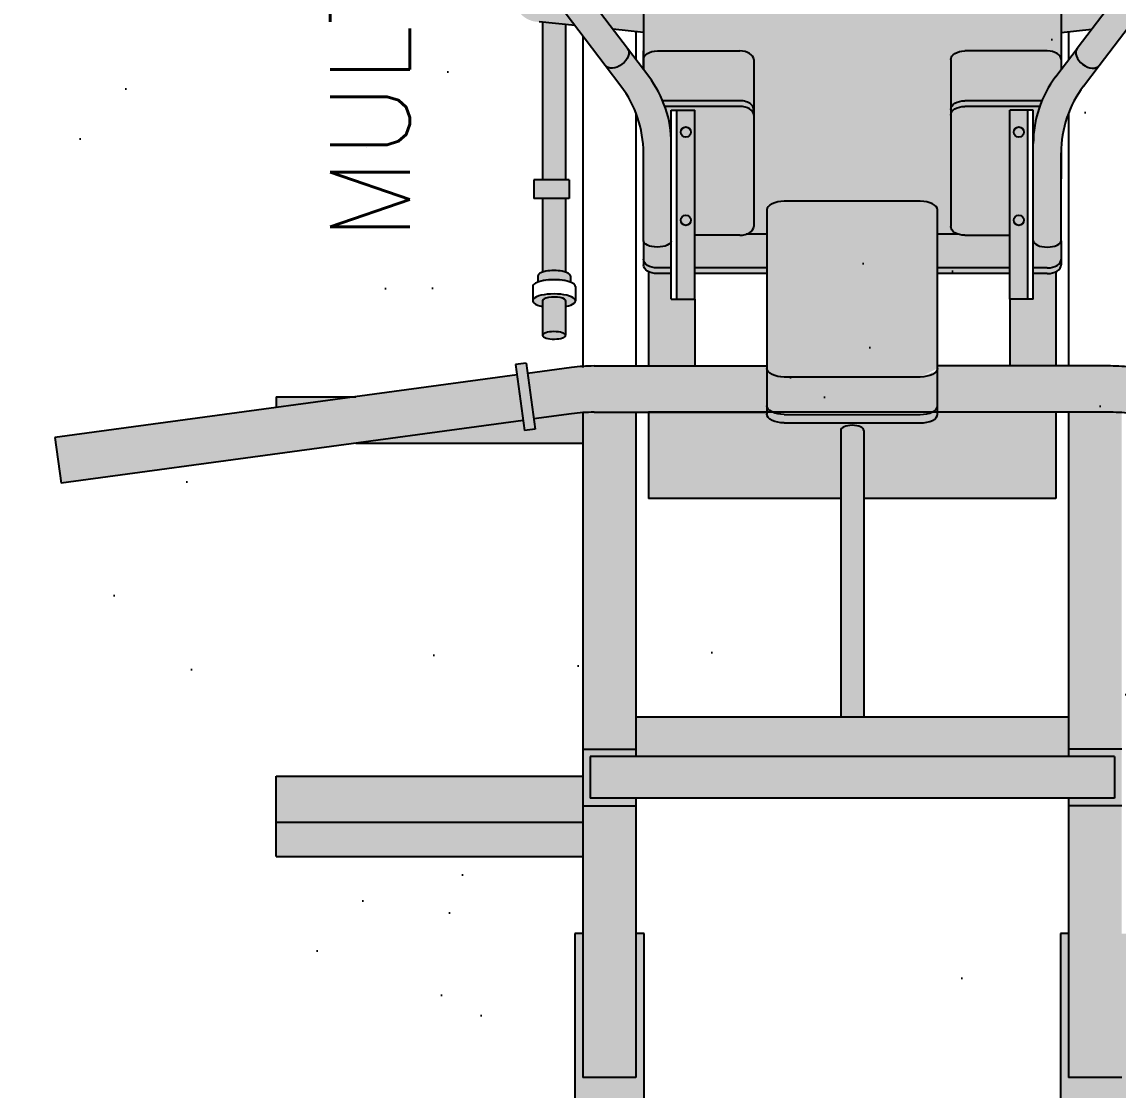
# Model space of a CAD drawing. Header units: inches. Extents: x -55 to 844, y -103 to 167.
# Drawn here: x 192.3 to 193.331, y -7.705 to -6.7 of the extents above; entities that cross this region are included whole.
import ezdxf

# ---------------------------------------------------------------- set-up
doc = ezdxf.new("R2010")
doc.units = ezdxf.units.IN
doc.header["$MEASUREMENT"] = 0
for name, color, linetype in [('AI-Hatch mob', 254, 'Continuous'), ('AI-Hatch piso', 252, 'Continuous'), ('AI-Mob', 2, 'Continuous'), ('AI-Texto acabamento', 1, 'Continuous')]:
    doc.layers.add(name, color=color, linetype=linetype)
doc.styles.add('RS50', font='romans.shx', dxfattribs={"height": 0.1})

# ---------------------------------------------------------------- blocks, each defined once
blk = doc.blocks.new('Multi-Estação')
at = {"layer": 'AI-Hatch mob', "true_color": 0xd3bf96}
for points in [[(-1.650613547320176, 0.5688307289119942), (-1.693345726043119, 0.5630318771015121), (-1.752318539602967, 0.997607012176278), (-1.709586360880066, 1.003405863986817)], [(-1.63959246808875, 0.560200106836735), (-1.640941769426063, 0.5701432107097766), (-1.703017503937232, 0.5617193953037294), (-1.701668202599933, 0.5517762914306878)]]:
    blk.add_hatch(color=9, dxfattribs=at).paths.add_polyline_path(points)
at = {"layer": 'AI-Hatch mob', "true_color": 0xe1d8b7}
for points in [[(-2.071322178825539, 0.7952645160346244), (-2.071322178825539, 0.5069505061824238), (-2.103582702492147, 0.5069505061824238), (-2.103582702492147, 0.7952645160346244)], [(-2.027803082998786, 0.7952645160346244), (-2.027803082998772, 0.5069505061824238), (-2.071322178825553, 0.5069505061824238), (-2.071322178825553, 0.7952645160346244)], [(-2.04875743546664, 0.0069392184115067), (-2.009435128986694, 0.0069392184115067), (-2.009435128986694, 0.500011287770949), (-2.04875743546664, 0.500011287770949)]]:
    blk.add_hatch(color=254, dxfattribs=at).paths.add_polyline_path(points)
at = {"layer": 'AI-Hatch mob', "true_color": 0xd3bf96}
h = blk.add_hatch(color=9, dxfattribs=at)
h.paths.add_polyline_path([(-1.693345726043119, 0.5630318771014551), (-1.703017503937232, 0.5617193953037294), (-1.701668202599947, 0.5517762914307447), (-1.69199642470582, 0.553088773228442), (-1.687172524810975, 0.5175410891034496, -0.016822906099961), (-1.686096702156433, 0.5069505061824238), (-1.714718286975354, 0.5069505061823955), (-1.71471828697534, 0.7205278993082836)])
h.paths.add_polyline_path([(-1.671199191148602, 0.7952645160346811), (-1.671199191148616, 0.7205278993084825), (-1.68134111646502, 0.7952645160346811)])
h = blk.add_hatch(color=9, dxfattribs=at)
edge = h.paths.add_edge_path()
edge.add_ellipse((-1.351676580735357, 0.4753529237555121), major_axis=(0.0079144840428847, -0.0104316309035667), ratio=0.6556896925981172, start_angle=180, end_angle=360, ccw=False)
edge.add_line((-1.359591064778215, 0.4857845546591054), (-1.187950918237335, 0.616008027237241))
edge.add_ellipse((-1.180036434194477, 0.6055763963336496), major_axis=(0.0079144840428847, -0.0104316309035667), ratio=0.6556896925981172, start_angle=179.9999999999959, end_angle=359.999999999996)
edge.add_line((-1.172121950151601, 0.5951447654300774), (-1.343762096692481, 0.4649212928519406))
at = {"layer": 'AI-Hatch mob'}
h = blk.add_hatch(color=254, dxfattribs=at)
h.paths.add_polyline_path([(-1.2737641781017, 0.0570320544549964), (-1.328489311925111, 0.0570320544549964), (-1.325608156665522, 0.0282558091536102), (-1.2737641781017, -0.0110782455935374)])
h.paths.add_polyline_path([(-1.294876748759023, -0.0648700529762288), (-1.2737641781017, -0.0633902589211425), (-1.2737641781017, -0.0524361082017288), (-1.295787998264401, -0.0460884048455592), (-1.295787998264401, -0.0272414697589928), (-1.322046281207759, -0.0073192962014856), (-1.318665986946612, -0.0410808147886678, 0.4142135623732809)])
h.paths.add_polyline_path([(-1.325608156665525, 0.4786946970287893), (-1.328489311925111, 0.4499184517274024), (-1.2737641781017, 0.4499184517274024), (-1.2737641781017, 0.5180287517759476)])
h.paths.add_polyline_path([(-1.322046281207759, 0.5142698023838908), (-1.295787998264401, 0.5341919759414017), (-1.295787998264401, 0.5530389110279577), (-1.2737641781017, 0.5593866143841275), (-1.2737641781017, 0.5703407651035696), (-1.294876748759023, 0.571820559158656, 0.4142135623732811), (-1.318665986946612, 0.5480313209710949)])
at = {"layer": 'AI-Hatch mob', "true_color": 0xe1d8b7}
h = blk.add_hatch(color=254, dxfattribs=at)
h.paths.add_polyline_path([(-1.64221626329828, 0.1732369201606366), (-1.685735359125018, 0.1732369201606366), (-1.685735359125018, 0.0106876513704641, -0.0337323660163336), (-1.687172524810975, -0.0105905829210223), (-1.691996424705806, -0.046138267046043), (-1.649264245982887, -0.0519371188565524), (-1.643653428984237, -0.0105905829210223, 0.0337323660163335), (-1.64221626329828, 0.0106876513704641)])
h.paths.add_polyline_path([(-1.64221626329828, 0.4962628548119631, 0.0337323660163787), (-1.643653428984237, 0.517541089103478), (-1.64926424598289, 0.5588876250389748), (-1.691996424705803, 0.5530887732284469), (-1.687172524810975, 0.517541089103478, -0.0337323660163787), (-1.685735359125018, 0.4962628548119631), (-1.685735359125018, 0.3337135860217905), (-1.64221626329828, 0.3337135860217906)])
at = {"layer": 'AI-Hatch mob'}
h = blk.add_hatch(color=254, dxfattribs=at)
edge = h.paths.add_edge_path()
edge.add_line((-1.581131599922206, 0.5231302980193142), (-1.586302206472403, 0.5231302980193142))
edge.add_ellipse((-1.580887752417893, 0.5339967305012613), major_axis=(0, -0.0200732629017312), ratio=0.320805336484467, start_angle=302.7748112291799, end_angle=597.1345602783358)
edge.add_line((-1.58629668565134, 0.5448898459326904), (-1.579833831220084, 0.5448898459326904))
edge.add_ellipse((-1.580887752417893, 0.5339967305012613), major_axis=(0, -0.0108931154314085), ratio=0.3200195160616563, start_angle=364.0111341343865, end_angle=540, ccw=False)
edge.add_line((-1.579675242285244, 0.5231302980193141), (-1.580643904913667, 0.5231302980193142))
edge.add_ellipse((-1.580887752417893, 0.5339967305012613), major_axis=(0, -0.0108931154314085), ratio=0.3200195160616563, start_angle=355.98886586703424, end_angle=364.0111341343865, ccw=False)
edge = h.paths.add_edge_path()
edge.add_ellipse((-1.557353595724308, 0.5339967305012613), major_axis=(0, -0.0153145380251671), ratio=0.320805336484467, start_angle=359.9999999999999, end_angle=539.9999999999999)
edge.add_line((-1.557353595724304, 0.5493112685264271), (-1.563375243134543, 0.5493112685264271))
edge.add_ellipse((-1.567538312720955, 0.5339967305012613), major_axis=(0, -0.0200732629017312), ratio=0.320805336484467, start_angle=400.2766221176638, end_angle=499.7233778823362, ccw=False)
edge.add_line((-1.563375243134543, 0.5186821924760955), (-1.557353595724305, 0.5186821924760955))
h.paths.add_polyline_path([(-1.484762786141786, 0.5197285574373929), (-1.467289550295376, 0.5197285574373928), (-1.467289550295376, 0.5530389110279578), (-1.484762786141786, 0.5530389110279578)])
h = blk.add_hatch(color=253, dxfattribs=at)
edge = h.paths.add_edge_path()
edge.add_ellipse((-1.613411533029278, 0.534011242514314), major_axis=(0, 0.0108931154314085), ratio=0.3200195160616563, start_angle=-180, end_angle=-4.011134130109631)
edge.add_ellipse((-1.613411533029278, 0.534011242514314), major_axis=(0, 0.0108931154314085), ratio=0.3200195160616563, start_angle=-4.011134130109631, end_angle=177.2912805962725)
edge.add_line((-1.613547637939632, 0.5231181270829133), (-1.613411533029349, 0.5231181270829133))
at = {"layer": 'AI-Hatch mob', "true_color": 0xd3bf96}
h = blk.add_hatch(color=9, dxfattribs=at)
edge = h.paths.add_edge_path()
edge.add_ellipse((-1.613411533029278, 0.5339967305012614), major_axis=(0, -0.0108931154314085), ratio=0.3200195160616563, start_angle=364.0111341343865, end_angle=540, ccw=False)
edge.add_line((-1.612004283120645, 0.5231302980193141), (-1.580643904913667, 0.5231302980193142))
edge.add_ellipse((-1.580887752417893, 0.5339967305012613), major_axis=(0, -0.0108931154314085), ratio=0.3200195160616563, start_angle=364.0111341343866, end_angle=539.9999999999999)
edge.add_line((-1.580887752417919, 0.5448898459326905), (-1.612166700365378, 0.5448898459326906))
at = {"layer": 'AI-Hatch mob', "true_color": 0xe1d8b7}
h = blk.add_hatch(color=254, dxfattribs=at)
edge = h.paths.add_edge_path()
edge.add_ellipse((-1.557353595724308, -0.0270462243188626), major_axis=(0, 0.0153145380251671), ratio=0.320805336484467, start_angle=-135.34017098463391, end_angle=-44.80167536275809, ccw=False)
edge.add_line((-1.553900276981032, -0.0379393397502633), (-1.484762786141786, -0.0379393397502633))
edge.add_line((-1.484762786141786, -0.0379393397502633), (-1.484762786141786, -0.0161797918368586))
edge.add_line((-1.484762786141786, -0.0161797918368586), (-1.553891636116375, -0.0161797918368586))
edge = h.paths.add_edge_path()
edge.add_ellipse((-1.557353595724308, 0.5339967305012613), major_axis=(0, -0.0153145380251671), ratio=0.320805336484467, start_angle=404.8016753630606, end_angle=495.3401709847859, ccw=False)
edge.add_line((-1.553891636116357, 0.5231302980193142), (-1.484762786141786, 0.5231302980193141))
edge.add_line((-1.484762786141786, 0.5231302980193141), (-1.484762786141786, 0.5448898459326905))
edge.add_line((-1.484762786141786, 0.5448898459326905), (-1.553900276981041, 0.5448898459326904))
h = blk.add_hatch(color=254, dxfattribs=at)
h.paths.add_polyline_path([(-1.467289550295376, -0.0161797918368586), (-1.467289550295376, -0.0379393397502633), (-1.318980519896794, -0.0379393397502633), (-1.321159144497074, -0.0161797918368586)])
h.paths.add_polyline_path([(-1.467289550295376, 0.5448898459326905), (-1.467289550295376, 0.5231302980193142), (-1.321159144497069, 0.5231302980193142), (-1.318980519896794, 0.5448898459326905)])
at = {"layer": 'AI-Hatch mob', "true_color": 0xd3bf96}
h = blk.add_hatch(color=9, dxfattribs=at)
h.paths.add_polyline_path([(-2.350000986463143, -0.0076393218693021), (-2.175924603156147, -0.0076393218693021), (-2.175924603156147, 3.6e-15), (-2.311250992625502, 3.6e-15), (-2.311250992625502, 0.0500000000015498), (-2.175924603156147, 0.0500000000015497), (-2.175924603156147, 0.0576393218708269), (-2.350000986463143, 0.0576393218708269)])
h.paths.add_polyline_path([(-2.350000986463143, 0.4493111843115721), (-2.175924603156147, 0.4493111843115721), (-2.175924603156147, 0.4569505061809061), (-2.311250992625502, 0.4569505061809062), (-2.311250992625502, 0.5069505061824239), (-2.175924603156147, 0.5069505061824238), (-2.175924603156147, 0.514589828051701), (-2.350000986463143, 0.514589828051701)])
edge = h.paths.add_edge_path()
edge.add_ellipse((-1.687590575220909, 0.3173939250867228), major_axis=(0, -0.0163196609350308), ratio=0.5000000000001515, start_angle=180, end_angle=270)
edge.add_line((-1.689031248065238, 0.3337135860217905), (-1.685735359125018, 0.3337135860217905))
edge.add_line((-1.685735359125018, 0.3337135860217905), (-1.685735359125018, 0.4450886815350862))
edge.add_line((-1.685735359125018, 0.4450886815350862), (-1.766823811007668, 0.4450886815350862))
edge.add_line((-1.766823811007668, 0.4450886815350862), (-1.766823811007668, 0.264355027047916))
edge.add_line((-1.766823811007668, 0.264355027047916), (-1.701625195579182, 0.264355027047916))
edge.add_ellipse((-1.702957386515294, 0.2534752530911852), major_axis=(0, -0.0108797739566876), ratio=0.4555963005059311, start_angle=1.1368683772161603e-13, end_angle=180, ccw=False)
edge.add_line((-1.701625195579143, 0.2425954791345112), (-1.766823811007668, 0.2425954791345112))
edge.add_line((-1.766823811007668, 0.2425954791345112), (-1.766823811007668, 0.06186182464734089))
edge.add_line((-1.766823811007668, 0.0618618246473409), (-1.685735359125018, 0.061861824647341))
edge.add_line((-1.685735359125018, 0.061861824647341), (-1.685735359125018, 0.1732369201606367))
edge.add_line((-1.685735359125018, 0.1732369201606366), (-1.689031248065273, 0.1732369201606367))
edge.add_ellipse((-1.687590575220909, 0.189556581095676), major_axis=(0, 0.0163196609350308), ratio=0.5000000000001515, start_angle=90, end_angle=180, ccw=False)
edge.add_line((-1.695750405688428, 0.1895565810957028), (-1.695750405688428, 0.3173939250866948))
at = {"layer": 'AI-Hatch mob'}
h = blk.add_hatch(color=254, dxfattribs=at)
h.paths.add_polyline_path([(-2.055696653878115, 3.6e-15), (-2.055696653878114, 0.0500000000015497), (-2.311250992625502, 0.0500000000015498), (-2.311250992625502, 3.6e-15)])
h.paths.add_polyline_path([(-2.055696653878115, 0.4569505061809061), (-2.055696653878114, 0.5069505061824238), (-2.311250992625502, 0.5069505061824239), (-2.311250992625502, 0.4569505061809062)])
at = {"layer": 'AI-Hatch mob', "true_color": 0xe1d8b7}
h = blk.add_hatch(color=254, dxfattribs=at)
h.paths.add_polyline_path([(-2.002495910575206, 3.6e-15), (-2.00249591057522, 0.0500000000015497), (-2.009435128986694, 0.0500000000015497), (-2.009435128986694, 0.0069392184115067), (-2.048757435466654, 0.0069392184115067), (-2.048757435466654, 0.0500000000015497), (-2.055696653878115, 0.0500000000015497), (-2.055696653878115, 3.6e-15)])
h.paths.add_polyline_path([(-2.002495910575234, 0.4569505061809061), (-2.00249591057522, 0.5069505061824238), (-2.055696653878101, 0.5069505061824238), (-2.055696653878115, 0.4569505061809061), (-2.04875743546664, 0.4569505061809061), (-2.04875743546664, 0.500011287770949), (-2.009435128986694, 0.500011287770949), (-2.009435128986694, 0.4569505061809061)])
at = {"layer": 'AI-Hatch mob'}
h = blk.add_hatch(color=254, dxfattribs=at)
h.paths.add_polyline_path([(-2.00249591057522, 0.0500000000015497), (-2.00249591057522, 3.6e-15), (-1.686096702156427, 3.5e-15, 0.0168998696387379), (-1.685735359125018, 0.0106876513704641), (-1.685735359125018, 0.0500000000015496)])
h.paths.add_polyline_path([(-2.00249591057522, 0.5069505061824237), (-2.00249591057522, 0.4569505061809061), (-1.685735359125018, 0.456950506180906), (-1.685735359125018, 0.4962628548119631, 0.0168998696387379), (-1.686096702156423, 0.5069505061824238)])
at = {"layer": 'AI-Hatch mob', "true_color": 0xe1d8b7}
h = blk.add_hatch(color=254, dxfattribs=at)
edge = h.paths.add_edge_path()
edge.add_line((-1.433103002806236, 0.4237300588043327), (-1.524394900590532, 0.4237300588043472))
edge.add_ellipse((-1.524394900590536, 0.4368242552658935), major_axis=(0, -0.0130941964615374), ratio=0.460555235224992, start_angle=180, end_angle=360, ccw=False)
edge.add_line((-1.524394900590536, 0.4499184517274309), (-1.441913218688611, 0.4499184517274309))
edge.add_arc((-1.441913218688553, 0.5541019618524118), 0.104183510124981, 269.999999999968, 307.1876103783776)
edge.add_line((-1.378941906868126, 0.4711030602357246), (-1.359591064778242, 0.4857845546590839))
edge.add_ellipse((-1.351676580735357, 0.4753529237555121), major_axis=(0.0079144840428847, -0.0104316309035667), ratio=0.655689692598117, start_angle=180, end_angle=360)
edge.add_line((-1.343762096692474, 0.4649212928519459), (-1.370131690985886, 0.4449146673125633))
edge.add_arc((-1.43310300280623, 0.5279135689293135), 0.1041835101249809, 269.9999999999965, 307.18761037832013, ccw=False)
at = {"layer": 'AI-Hatch mob'}
blk.add_hatch(color=254, dxfattribs=at).paths.add_polyline_path([(-1.972425929718042, 0.4569505061809061), (-2.00249591057522, 0.4569505061809061), (-2.009435128986694, 0.4569505061809061), (-2.009435128986694, 0.0500000000015497), (-2.00249591057522, 0.0500000000015497), (-1.972425929718042, 0.0500000000015497)])
h = blk.add_hatch(color=254, dxfattribs=at)
edge = h.paths.add_edge_path()
edge.add_line((-0.9007209647886184, 0.0500000000015495), (-0.9007209647886184, 0.2425954791344826))
edge.add_line((-0.9007209647886184, 0.2425954791344826), (-1.098874494896875, 0.2425954791345111))
edge.add_line((-1.098874494896875, 0.2425954791345111), (-1.098874494896875, 0.145423627279772))
edge.add_ellipse((-1.102954410130635, 0.1454236272796868), major_axis=(0, -0.0081598304675157), ratio=0.5, start_angle=1.1368683772161603e-13, end_angle=90, ccw=False)
edge.add_line((-1.101857887616077, 0.1372637968121387), (-1.267042351470664, 0.1372637968121387))
edge.add_line((-1.267042351470664, 0.1372637968121387), (-1.267042351470664, 0.0679118284119261))
edge.add_ellipse((-1.272482238449015, 0.0679118284116703), major_axis=(0, -0.0108797739566876), ratio=0.5, start_angle=1.1368683772161603e-13, end_angle=90, ccw=False)
edge.add_line((-1.272482238448972, 0.0570320544549964), (-1.2737641781017, 0.0570320544549964))
edge.add_line((-1.2737641781017, 0.0570320544549964), (-1.2737641781017, 0.0500000000015212))
edge.add_line((-1.2737641781017, 0.0500000000015212), (-0.9007209647886184, 0.0500000000015495))
edge = h.paths.add_edge_path()
edge.add_line((-0.9007209647886184, 0.2643550270479158), (-0.9007209647886184, 0.4569505061809343))
edge.add_line((-0.9007209647886184, 0.4569505061809343), (-1.2737641781017, 0.4569505061809343))
edge.add_line((-1.2737641781017, 0.4569505061809344), (-1.2737641781017, 0.4499184517274024))
edge.add_line((-1.2737641781017, 0.4499184517274024), (-1.272482238449057, 0.4499184517274024))
edge.add_ellipse((-1.272482238449015, 0.4390386777707), major_axis=(0, 0.0108797739566876), ratio=0.5, start_angle=270, end_angle=360, ccw=False)
edge.add_line((-1.267042351470664, 0.4390386777705579), (-1.267042351470664, 0.3696867093702315))
edge.add_line((-1.267042351470664, 0.3696867093702315), (-1.101857887616077, 0.3696867093702599))
edge.add_ellipse((-1.102954410130635, 0.3615268789027118), major_axis=(0, 0.0081598304675157), ratio=0.5, start_angle=270, end_angle=360, ccw=False)
edge.add_line((-1.098874494896875, 0.3615268789026834), (-1.09887449489689, 0.2643550270479158))
edge.add_line((-1.09887449489689, 0.2643550270479158), (-0.9007209647886184, 0.2643550270479158))
edge = h.paths.add_edge_path()
edge.add_ellipse((-1.272482238449015, 0.0679118284116703), major_axis=(0, -0.0108797739566876), ratio=0.5, start_angle=0, end_angle=90)
edge.add_line((-1.267042351470664, 0.0679118284120114), (-1.267042351470664, 0.4390386777704441))
edge.add_ellipse((-1.272482238449015, 0.4390386777707), major_axis=(0, 0.0108797739566876), ratio=0.5, start_angle=270, end_angle=359.9999999999999)
edge.add_line((-1.272482238449114, 0.4499184517274024), (-1.352855148467043, 0.4499184517274024))
edge.add_ellipse((-1.354086214122261, 0.4368242552658649), major_axis=(0, 0.0130941964615374), ratio=0.6231638948968142, start_angle=270, end_angle=360, ccw=False)
edge.add_line((-1.34592638365477, 0.4368242552661492), (-1.345926383654742, 0.3593067447115209))
edge.add_ellipse((-1.354086214122261, 0.3593067447116062), major_axis=(0, -0.0130941964615374), ratio=0.6231638948968142, start_angle=0, end_angle=90, ccw=False)
edge.add_line((-1.354086214122276, 0.3462125482500688), (-1.511078300464504, 0.3462125482500688))
edge.add_ellipse((-1.511078300464546, 0.3593067447116062), major_axis=(0, -0.0130941964615374), ratio=0.6231638948968142, start_angle=298.0737335211084, end_angle=360, ccw=False)
edge.add_line((-1.518278067330143, 0.3531445185335293), (-1.518278067330129, 0.3337135860217905))
edge.add_line((-1.518278067330129, 0.3337135860217905), (-1.494448169611189, 0.3337135860217905))
edge.add_ellipse((-1.495523209979609, 0.3173939250867227), major_axis=(0, -0.0163196609350308), ratio=0.5000000000001515, start_angle=90, end_angle=180, ccw=False)
edge.add_line((-1.487363379512075, 0.317393925086268), (-1.487363379512075, 0.1895565810958465))
edge.add_ellipse((-1.495523209979609, 0.189556581095676), major_axis=(-2.2e-15, 0.016319660935032), ratio=0.5000000000001137, start_angle=180, end_angle=270, ccw=False)
edge.add_line((-1.495523209979481, 0.1732369201606366), (-1.518278067330143, 0.1732369201606366))
edge.add_line((-1.518278067330143, 0.1732369201606366), (-1.518278067330143, 0.1538059876489263))
edge.add_ellipse((-1.511078300464546, 0.1476437614707925), major_axis=(0, 0.0130941964615374), ratio=0.6231638948968142, start_angle=0, end_angle=61.926266478891705, ccw=False)
edge.add_line((-1.511078300464575, 0.1607379579323299), (-1.354086214122233, 0.1607379579323015))
edge.add_ellipse((-1.354086214122261, 0.1476437614707925), major_axis=(0, 0.0130941964615374), ratio=0.6231638948968142, start_angle=270, end_angle=360, ccw=False)
edge.add_line((-1.34592638365477, 0.1476437614711336), (-1.345926383654756, 0.0701262509164201))
edge.add_ellipse((-1.354086214122261, 0.0701262509165338), major_axis=(0, -0.0130941964615374), ratio=0.6231638948968142, start_angle=0, end_angle=90, ccw=False)
edge.add_line((-1.352855148467028, 0.0570320544549964), (-1.272482238449001, 0.0570320544549963))
h = blk.add_hatch(color=254, dxfattribs=at)
edge = h.paths.add_edge_path()
edge.add_ellipse((-1.400929910042705, 0.1476437614707925), major_axis=(0, 0.0130941964615374), ratio=0.6231638948968145, start_angle=270, end_angle=360)
edge.add_line((-1.400929910042705, 0.1607379579323299), (-1.405355719733293, 0.1607379579323299))
edge.add_ellipse((-1.406213748044194, 0.1476437614707925), major_axis=(0, 0.0130941964615374), ratio=0.6231638948968145, start_angle=270, end_angle=360, ccw=False)
edge.add_line((-1.398053917576675, 0.1476437614707925), (-1.398053917576675, 0.0771479224001758))
edge.add_arc((-1.433103002806248, -0.0209630627469119), 0.1041835101249807, 67.223747626376, 70.3412828814482, ccw=False)
edge.add_line((-1.392770079575186, 0.0750966014499034), (-1.392770079575186, 0.1476437614708493))
edge = h.paths.add_edge_path()
edge.add_arc((-1.433103002806248, 0.5279135689293106), 0.104183510124981, -70.3412828814457, -67.22374762637389, ccw=False)
edge.add_line((-1.398053917576675, 0.4298025837821946), (-1.398053917576675, 0.3593067447115778))
edge.add_ellipse((-1.406213748044194, 0.3593067447116062), major_axis=(0, -0.0130941964615374), ratio=0.6231638948968145, start_angle=18.891151796751217, end_angle=90, ccw=False)
edge.add_ellipse((-1.400929910042705, 0.3593067447116062), major_axis=(0, -0.0130941964615374), ratio=0.6231638948968145, start_angle=-18.89115179675478, end_angle=90)
edge.add_line((-1.392770079575186, 0.3593067447116062), (-1.392770079575186, 0.4318539047325522))
h.paths.add_polyline_path([(-1.555321552596623, 0.3337135860217621), (-1.550037714595134, 0.3337135860217905), (-1.550037714595134, 0.4015695857083052), (-1.555321552596623, 0.4015695857083052)])
edge = h.paths.add_edge_path()
edge.add_ellipse((-1.54181274819119, 0.4368242552658649), major_axis=(0, 0.0130941964615374), ratio=0.6281383075399293, start_angle=0, end_angle=90, ccw=False)
edge.add_line((-1.542677625722504, 0.4499184517274024), (-1.547096586192708, 0.4499184517274024))
edge.add_ellipse((-1.547096586192665, 0.4368242552658649), major_axis=(0, 0.0130941964615374), ratio=0.6281383075399293, start_angle=0, end_angle=90)
edge.add_line((-1.555321552596623, 0.4368242552658934), (-1.555321552596623, 0.4237300588043275))
edge.add_line((-1.555321552596623, 0.4237300588043275), (-1.550037714595134, 0.4237300588043275))
edge.add_line((-1.550037714595134, 0.4237300588043275), (-1.550037714595134, 0.4368242552658934))
edge = h.paths.add_edge_path()
edge.add_line((-1.550037714595134, 0.0832204473780713), (-1.555321552596623, 0.0832204473780713))
edge.add_line((-1.555321552596623, 0.0832204473780713), (-1.555321552596623, 0.0701262509165338))
edge.add_ellipse((-1.547096586192665, 0.0701262509165338), major_axis=(0, -0.0130941964615374), ratio=0.6281383075399293, start_angle=270, end_angle=360)
edge.add_line((-1.547096586192665, 0.0570320544549964), (-1.542677625722504, 0.0570320544549964))
edge.add_ellipse((-1.54181274819119, 0.0701262509165338), major_axis=(0, -0.0130941964615374), ratio=0.6281383075399293, start_angle=270, end_angle=360, ccw=False)
edge.add_line((-1.550037714595134, 0.0701262509165338), (-1.550037714595134, 0.0832204473780997))
h.paths.add_polyline_path([(-1.555321552596623, 0.1053809204740935), (-1.550037714595134, 0.1053809204740935), (-1.550037714595134, 0.1732369201606366), (-1.555321552596623, 0.1732369201606366)])
edge = h.paths.add_edge_path()
edge.add_ellipse((-1.679664842291515, 0.3173939250867228), major_axis=(0, -0.0163196609350308), ratio=0.5000000000001515, start_angle=180, end_angle=270, ccw=False)
edge.add_line((-1.680522870602402, 0.3337135860217621), (-1.687590575220937, 0.3337135860217621))
edge.add_ellipse((-1.687590575220937, 0.3173939250867228), major_axis=(0, -0.0163196609350308), ratio=0.5000000000001515, start_angle=180, end_angle=270)
edge.add_line((-1.695750405688457, 0.3173939250867228), (-1.695750405688457, 0.189556581095676))
edge.add_ellipse((-1.687590575220937, 0.189556581095676), major_axis=(2.2e-15, 0.016319660935032), ratio=0.5000000000001137, start_angle=90, end_angle=180)
edge.add_line((-1.687590575220937, 0.1732369201606367), (-1.680522870602402, 0.1732369201606367))
edge.add_ellipse((-1.679664842291515, 0.189556581095676), major_axis=(2.2e-15, 0.016319660935032), ratio=0.5000000000001137, start_angle=90, end_angle=180, ccw=False)
edge.add_line((-1.687824672759035, 0.189556581095676), (-1.687824672759035, 0.3173939250867228))
h = blk.add_hatch(color=254, dxfattribs=at)
edge = h.paths.add_edge_path()
edge.add_ellipse((-1.547096586192637, 0.0701262509165338), major_axis=(0, -0.0130941964615374), ratio=0.6281383075399292, start_angle=270, end_angle=309.1351548654828, ccw=False)
edge.add_line((-1.555321552596566, 0.070126250916388), (-1.555321552596566, 0.0832204473780751))
edge.add_line((-1.555321552596566, 0.0832204473780751), (-1.579365272631406, 0.0832204473780713))
edge.add_line((-1.579365272631406, 0.0832204473780713), (-1.579365272631406, 0.1053809204740935))
edge.add_line((-1.579365272631406, 0.1053809204740935), (-1.64221626329828, 0.1053809204740936))
edge.add_line((-1.64221626329828, 0.1053809204740936), (-1.64221626329828, 0.0618618246473409))
edge.add_line((-1.64221626329828, 0.0618618246473409), (-1.553476357863086, 0.0618618246473409))
edge = h.paths.add_edge_path()
edge.add_line((-1.579365272631406, 0.4015695857083052), (-1.579365272631406, 0.4237300588043275))
edge.add_line((-1.579365272631406, 0.4237300588043275), (-1.555321552596566, 0.4237300588043275))
edge.add_line((-1.555321552596566, 0.4237300588043276), (-1.555321552596566, 0.4368242552660108))
edge.add_ellipse((-1.547096586192637, 0.4368242552658649), major_axis=(0, 0.0130941964615374), ratio=0.6281383075399292, start_angle=50.864845134356926, end_angle=90, ccw=False)
edge.add_line((-1.553476357863071, 0.4450886815350862), (-1.64221626329828, 0.4450886815350862))
edge.add_line((-1.64221626329828, 0.4450886815350862), (-1.64221626329828, 0.4015695857083052))
edge.add_line((-1.64221626329828, 0.4015695857083052), (-1.579365272631406, 0.4015695857083052))
at = {"layer": 'AI-Hatch mob', "true_color": 0xe1d8b7}
h = blk.add_hatch(color=254, dxfattribs=at)
edge = h.paths.add_edge_path()
edge.add_line((-1.519238130932066, 0.4015695857083336), (-1.519238130932052, 0.3593067447113504))
edge.add_ellipse((-1.511078300464546, 0.3593067447116346), major_axis=(0, -0.0130941964615374), ratio=0.6231638948968142, start_angle=270, end_angle=298.0737335211083)
edge.add_line((-1.518278067330143, 0.3531445185335861), (-1.518278067330157, 0.3337135860217905))
edge.add_line((-1.518278067330157, 0.3337135860217905), (-1.550037714595092, 0.3337135860217905))
edge.add_line((-1.550037714595092, 0.3337135860217905), (-1.550037714595092, 0.4015695857083336))
edge.add_line((-1.550037714595092, 0.4015695857083336), (-1.519238130932066, 0.4015695857083336))
edge = h.paths.add_edge_path()
edge.add_ellipse((-1.524394900590536, 0.4368242552658934), major_axis=(0, -0.0130941964615374), ratio=0.460555235224992, start_angle=180, end_angle=359.9999999999999)
edge.add_line((-1.52510017898443, 0.4237300588043559), (-1.550037714595092, 0.4237300588043275))
edge.add_line((-1.550037714595092, 0.4237300588043275), (-1.550037714595106, 0.4368242552660639))
edge.add_ellipse((-1.541812748191162, 0.4368242552658934), major_axis=(0, 0.0130941964615374), ratio=0.6281383075399292, start_angle=0, end_angle=90, ccw=False)
edge.add_line((-1.541812748191091, 0.4499184517274308), (-1.525100178984388, 0.4499184517274308))
at = {"layer": 'AI-Hatch mob'}
h = blk.add_hatch(color=254, dxfattribs=at)
edge = h.paths.add_edge_path()
edge.add_arc((-1.433103002806167, -0.0209630627469341), 0.1041835101249809, 52.81238962171028, 67.22374762638941, ccw=False)
edge.add_line((-1.370131690985867, 0.0620358388698497), (-1.363536487577294, 0.0570320544549964))
edge.add_line((-1.363536487577294, 0.0570320544549964), (-1.354086214122261, 0.0570320544549964))
edge.add_ellipse((-1.354086214122261, 0.0701262509165338), major_axis=(0, -0.0130941964615374), ratio=0.6231638948968142, start_angle=0, end_angle=90)
edge.add_line((-1.345926383654756, 0.0701262509164293), (-1.345926383654756, 0.1476437614708972))
edge.add_ellipse((-1.354086214122261, 0.1476437614707925), major_axis=(0, 0.0130941964615374), ratio=0.6231638948968142, start_angle=270, end_angle=360)
edge.add_line((-1.354086214122262, 0.1607379579323299), (-1.399192192553824, 0.1607379579323299))
edge.add_ellipse((-1.400929910042677, 0.1476437614707925), major_axis=(0, 0.0130941964615374), ratio=0.6231638948968142, start_angle=270, end_angle=360, ccw=False)
edge.add_line((-1.392770079575129, 0.1476437614704647), (-1.392770079575129, 0.0750966014498619))
edge = h.paths.add_edge_path()
edge.add_ellipse((-1.354086214122261, 0.4368242552658649), major_axis=(0, 0.0130941964615374), ratio=0.6231638948968142, start_angle=270, end_angle=360)
edge.add_line((-1.354086214122261, 0.4499184517274024), (-1.363536487577294, 0.4499184517274024))
edge.add_line((-1.363536487577294, 0.4499184517274024), (-1.370131690985886, 0.4449146673125348))
edge.add_arc((-1.433103002806196, 0.5279135689293107), 0.1041835101249809, -67.22374762637202, -52.81238962170312, ccw=False)
edge.add_line((-1.392770079575129, 0.431853904732527), (-1.392770079575129, 0.3593067447119336))
edge.add_ellipse((-1.400929910042677, 0.3593067447116062), major_axis=(0, -0.0130941964615374), ratio=0.6231638948968142, start_angle=0, end_angle=90, ccw=False)
edge.add_line((-1.399192192553824, 0.3462125482500688), (-1.354086214122262, 0.3462125482500688))
edge.add_ellipse((-1.354086214122261, 0.3593067447116062), major_axis=(0, -0.0130941964615374), ratio=0.6231638948968142, start_angle=0, end_angle=90)
edge.add_line((-1.345926383654756, 0.3593067447115024), (-1.345926383654756, 0.4368242552659694))
edge = h.paths.add_edge_path()
edge.add_ellipse((-1.406213748044166, 0.3593067447116062), major_axis=(0, -0.0130941964615374), ratio=0.6231638948968142, start_angle=0, end_angle=90)
edge.add_line((-1.398053917576618, 0.3593067447119345), (-1.398053917576618, 0.4298025837822328))
edge.add_arc((-1.433103002806226, 0.5279135689293084), 0.1041835101249809, -89.99999999999659, -70.34128288143012, ccw=False)
edge.add_line((-1.43310300280622, 0.4237300588043275), (-1.401655273388868, 0.4237300588043275))
edge.add_line((-1.401655273388868, 0.4237300588043275), (-1.401655273388868, 0.4015695857083052))
edge.add_line((-1.401655273388868, 0.4015695857083052), (-1.519238130932066, 0.401569585708324))
edge.add_line((-1.519238130932066, 0.401569585708324), (-1.519238130932066, 0.3593067447116467))
edge.add_ellipse((-1.511078300464546, 0.3593067447116062), major_axis=(0, -0.0130941964615374), ratio=0.6231638948968142, start_angle=270, end_angle=360)
edge.add_line((-1.511078300464546, 0.3462125482500688), (-1.406213748044166, 0.3462125482500688))
edge = h.paths.add_edge_path()
edge.add_line((-1.401655273388868, 0.1053809204740935), (-1.401655273388868, 0.0832204473780997))
edge.add_line((-1.401655273388868, 0.0832204473780997), (-1.433103002806236, 0.0832204473780947))
edge.add_arc((-1.433103002806253, -0.0209630627468863), 0.1041835101249809, 70.34128288141397, 89.99999999999068, ccw=False)
edge.add_line((-1.398053917576618, 0.0771479224001794), (-1.398053917576618, 0.1476437614704647))
edge.add_ellipse((-1.406213748044166, 0.1476437614707925), major_axis=(0, 0.0130941964615374), ratio=0.6231638948968142, start_angle=270, end_angle=360)
edge.add_line((-1.406213748044166, 0.1607379579323299), (-1.511078300464546, 0.1607379579323299))
edge.add_ellipse((-1.511078300464546, 0.1476437614707925), major_axis=(0, 0.0130941964615374), ratio=0.6231638948968142, start_angle=0, end_angle=90)
edge.add_line((-1.519238130932066, 0.1476437614707523), (-1.519238130932066, 0.1053809204740935))
edge.add_line((-1.519238130932066, 0.1053809204740935), (-1.401655273388868, 0.1053809204740935))
at = {"layer": 'AI-Hatch mob', "true_color": 0xd3bf96}
h = blk.add_hatch(color=9, dxfattribs=at)
h.paths.add_polyline_path([(-1.401655273388868, 0.088334396446985), (-1.401655273388868, 0.1053809204740935), (-1.579365272631406, 0.1053809204740935), (-1.579365272631406, 0.0883343964469851)])
h.paths.add_polyline_path([(-1.422212880277399, 0.1016252636581976, -1), (-1.422212880277399, 0.092073042307236, -1)], flags=16)
h.paths.add_polyline_path([(-1.505189524271258, 0.092073042307236, -1), (-1.505189524271258, 0.1016252636581976, -1)], flags=16)
h.paths.add_polyline_path([(-1.579365272631406, 0.4186161097354137), (-1.579365272631406, 0.4015695857083336), (-1.401655273388868, 0.4015695857083052), (-1.401655273388868, 0.4186161097354137)])
h.paths.add_polyline_path([(-1.422212880277399, 0.4148774638751912, -1), (-1.422212880277399, 0.4053252425242295, -1)], flags=16)
h.paths.add_polyline_path([(-1.505189524271258, 0.4053252425242295, -1), (-1.505189524271258, 0.4148774638751912, -1)], flags=16)
at = {"layer": 'AI-Hatch mob'}
h = blk.add_hatch(color=251, dxfattribs=at)
h.paths.add_polyline_path([(-1.417436769601918, 0.0968491529827168, 1), (-1.42698899095288, 0.0968491529827168, 1)])
h.paths.add_polyline_path([(-1.500413413595778, 0.0968491529827168, 1), (-1.509965634946739, 0.0968491529827168, 1)])
h.paths.add_polyline_path([(-1.500413413595778, 0.4101013531997104, 1), (-1.509965634946739, 0.4101013531997104, 1)])
h.paths.add_polyline_path([(-1.417436769601918, 0.4101013531997104, 1), (-1.42698899095288, 0.4101013531997104, 1)])
h = blk.add_hatch(color=254, dxfattribs=at)
edge = h.paths.add_edge_path()
edge.add_ellipse((-1.644425037752512, 0.189556581095676), major_axis=(2.2e-15, 0.016319660935032), ratio=0.5000000000001137, start_angle=90, end_angle=180)
edge.add_line((-1.64442503775249, 0.1732369201606366), (-1.49552320997963, 0.1732369201606366))
edge.add_ellipse((-1.495523209979609, 0.189556581095676), major_axis=(-2.2e-15, 0.016319660935032), ratio=0.5000000000001137, start_angle=180, end_angle=270)
edge.add_line((-1.487363379512075, 0.1895565810958803), (-1.487363379512075, 0.3173939250865203))
edge.add_ellipse((-1.495523209979609, 0.3173939250867227), major_axis=(0, -0.0163196609350308), ratio=0.5000000000001515, start_angle=90, end_angle=180)
edge.add_line((-1.495523209979725, 0.3337135860217904), (-1.644425037752395, 0.3337135860217905))
edge.add_ellipse((-1.644425037752512, 0.3173939250867228), major_axis=(0, -0.0163196609350308), ratio=0.5000000000001515, start_angle=180, end_angle=270)
edge.add_line((-1.652584868220031, 0.3173939250867011), (-1.652584868220031, 0.1895565810957005))
edge = h.paths.add_edge_path()
edge.add_ellipse((-1.679664842291487, 0.189556581095676), major_axis=(0, 0.0163196609350308), ratio=0.5000000000001515, start_angle=131.9308938766553, end_angle=180)
edge.add_line((-1.679664842291466, 0.1732369201606366), (-1.64616275524136, 0.1732369201606366))
edge.add_ellipse((-1.644425037752512, 0.189556581095676), major_axis=(2.2e-15, 0.016319660935032), ratio=0.5000000000001137, start_angle=90, end_angle=180, ccw=False)
edge.add_line((-1.652584868220031, 0.1895565810956972), (-1.652584868220031, 0.3173939250867004))
edge.add_ellipse((-1.644425037752512, 0.3173939250867228), major_axis=(0, -0.0163196609350308), ratio=0.5000000000001515, start_angle=180, end_angle=270, ccw=False)
edge.add_line((-1.64616275524133, 0.3337135860217905), (-1.679664842291399, 0.3337135860217905))
edge.add_ellipse((-1.679664842291487, 0.3173939250867228), major_axis=(0, -0.0163196609350308), ratio=0.5000000000001515, start_angle=180, end_angle=228.0691061233449)
edge.add_line((-1.685735359125018, 0.3282992739820905), (-1.685735359125018, 0.1786512322003085))
at = {"layer": 'AI-Hatch mob', "true_color": 0xe1d8b7}
h = blk.add_hatch(color=254, dxfattribs=at)
edge = h.paths.add_edge_path()
edge.add_ellipse((-1.702957386515294, 0.2534752530911852), major_axis=(0, -0.0108797739566876), ratio=0.4555963005059311, start_angle=0, end_angle=180)
edge.add_line((-1.702957386515367, 0.264355027047916), (-1.972425929718042, 0.264355027047916))
edge.add_line((-1.972425929718042, 0.264355027047916), (-1.972425929718042, 0.2425954791345112))
edge.add_line((-1.972425929718042, 0.2425954791345112), (-1.70295738651527, 0.2425954791345112))
h = blk.add_hatch(color=254, dxfattribs=at)
edge = h.paths.add_edge_path()
edge.add_line((-1.550037714595092, 0.1053809204740935), (-1.519238130932066, 0.1053809204740935))
edge.add_line((-1.519238130932066, 0.1053809204740935), (-1.519238130932066, 0.1476437614707413))
edge.add_ellipse((-1.511078300464546, 0.1476437614707925), major_axis=(0, 0.0130941964615374), ratio=0.6231638948968142, start_angle=61.926266478846, end_angle=90, ccw=False)
edge.add_line((-1.518278067330143, 0.1538059876488813), (-1.518278067330143, 0.1732369201606366))
edge.add_line((-1.518278067330143, 0.1732369201606366), (-1.550037714595092, 0.1732369201606366))
edge.add_line((-1.550037714595092, 0.1732369201606366), (-1.550037714595092, 0.1053809204740935))
edge = h.paths.add_edge_path()
edge.add_ellipse((-1.541812748191162, 0.0701262509165338), major_axis=(0, -0.0130941964615374), ratio=0.6281383075399292, start_angle=270, end_angle=360)
edge.add_line((-1.541812748191162, 0.0570320544549964), (-1.525679177316751, 0.0570320544549964))
edge.add_ellipse((-1.524394900590536, 0.0701262509165338), major_axis=(0, 0.0130941964615374), ratio=0.460555235224992, start_angle=1.1368683772161603e-13, end_angle=180, ccw=False)
edge.add_line((-1.525679177316743, 0.0832204473780799), (-1.550037714595092, 0.08322044737807599))
edge.add_line((-1.550037714595092, 0.08322044737807599), (-1.550037714595092, 0.0701262509163745))
h = blk.add_hatch(color=254, dxfattribs=at)
edge = h.paths.add_edge_path()
edge.add_line((-1.433103002806236, 0.0832204473780946), (-1.524394900590518, 0.0832204473780801))
edge.add_ellipse((-1.524394900590536, 0.0701262509165338), major_axis=(0, 0.0130941964615374), ratio=0.460555235224992, start_angle=0, end_angle=180)
edge.add_line((-1.524394900590536, 0.0570320544549964), (-1.441913218688611, 0.0570320544549964))
edge.add_arc((-1.441913218688553, -0.0471514556699846), 0.104183510124981, 52.81238962172699, 90.000000000032, ccw=False)
edge.add_line((-1.378941906868277, 0.0358474459468176), (-1.361429367296645, 0.0225606726443679))
edge.add_ellipse((-1.351676580735357, 0.0315975824269151), major_axis=(0.0079144840428847, 0.0104316309035667), ratio=0.6556896925981172, start_angle=0, end_angle=180, ccw=False)
edge.add_line((-1.345600399210876, 0.0434239344515021), (-1.370131690985886, 0.06203583886986401))
edge.add_arc((-1.43310300280623, -0.0209630627468863), 0.1041835101249809, 52.81238962167986, 90.00000000000352)
at = {"layer": 'AI-Hatch mob', "true_color": 0xd3bf96}
h = blk.add_hatch(color=9, dxfattribs=at)
edge = h.paths.add_edge_path()
edge.add_ellipse((-1.351676580735357, 0.0315975824269151), major_axis=(0.0079144840428847, 0.0104316309035667), ratio=0.6556896925981172, start_angle=0, end_angle=180)
edge.add_line((-1.359591064778233, 0.0211659515233362), (-1.189789220755763, -0.107662799933775))
edge.add_ellipse((-1.180036434194477, -0.0986258901512224), major_axis=(0.0079144840428847, 0.0104316309035667), ratio=0.6556896925981172, start_angle=3.979039320256561e-12, end_angle=180.0000000000041, ccw=False)
edge.add_line((-1.173960252669997, -0.0867995381266355), (-1.343762096692477, 0.04202921333048311))
for p, q in [((-1.709595777139142, 1.003475253114093), (-1.752327955862071, 0.9976764013035824)), ((-1.650613547320176, 0.5688307289119942), (-1.709595777139142, 1.003475253114093)), ((-1.693345726043119, 0.5630318771014835), (-1.752327955862057, 0.9976764013035824)), ((-2.103582702492133, 0.7952645160346528), (-2.027803082998758, 0.7952645160346528)), ((-2.103582702492133, 0.7952645160346528), (-2.103582702492147, 0.5069505061824238)), ((-2.071322178825539, 0.7952645160346528), (-2.071322178825539, 0.5069505061824238)), ((-2.027803082998758, 0.7952645160346528), (-2.027803082998772, 0.5069505061824238)), ((-1.671199191148602, 0.7952645160346243), (-1.68134111646502, 0.7952645160346243)), ((-1.671199191148602, 0.7952645160346243), (-1.671199191148602, 0.7205278993082552)), ((-1.714718286975354, 0.7205278993082552), (-1.714718286975354, 0.5069505061824238)), ((-1.359591064778228, 0.4857845546590661), (-1.187950918237348, 0.6160080272372318)), ((-1.343762096692458, 0.4649212928519297), (-1.172121950151577, 0.5951447654300955)), ((-1.640941769426063, 0.5701432107097766), (-1.703017503937232, 0.5617193953037294)), ((-1.63959246808875, 0.560200106836735), (-1.640941769426063, 0.5701432107097766)), ((-1.701668202599933, 0.5517762914306878), (-1.703017503937232, 0.5617193953037294)), ((-1.63959246808875, 0.560200106836735), (-1.701668202599933, 0.5517762914306878)), ((-1.643653428984237, 0.517541089103478), (-1.649264245982891, 0.558887625038981)), ((-1.687172524810975, 0.517541089103478), (-1.691996424705806, 0.5530887732284704)), ((-1.567538312720955, 0.5540699934030079), (-1.580887752417865, 0.5540699934030079)), ((-1.557353595724308, 0.5493112685264271), (-1.56337524313453, 0.5493112685264271)), ((-1.467289550295376, 0.5530389110279578), (-1.484762786141786, 0.5530389110279578)), ((-1.484762786141786, 0.5197285574373928), (-1.484762786141786, 0.5530389110279578)), ((-1.467289550295376, 0.5197285574373928), (-1.467289550295376, 0.5530389110279578)), ((-1.322046281207761, 0.5142698023838683), (-1.318665986946612, 0.5480313209710949)), ((-1.580887752417865, 0.5448898459326905), (-1.61341153302925, 0.5448898459326906)), ((-1.484762786141786, 0.5448898459326905), (-1.553900276981025, 0.5448898459326905)), ((-1.318980519896783, 0.5448898459326905), (-1.467289550295376, 0.5448898459326905)), ((-1.580643904913713, 0.5231302980193142), (-1.613167685525141, 0.5231302980193142)), ((-1.557353595724308, 0.5186821924760955), (-1.56337524313453, 0.5186821924760955)), ((-1.484762786141786, 0.5231302980193142), (-1.553891636116361, 0.5231302980193142)), ((-1.467289550295376, 0.5197285574373928), (-1.484762786141786, 0.5197285574373928)), ((-1.321159144497073, 0.5231302980193142), (-1.467289550295376, 0.5231302980193142)), ((-1.686096702156447, 0.5069505061824238), (-2.311360992625495, 0.5069505061824238)), ((-2.311250992625502, 0.4569505061809062), (-2.311250992625502, 0.5069505061824238)), ((-2.175924603156147, 0.5069505061824238), (-2.175924603156147, 0.514589828051701)), ((-2.055696653878115, 0.5069505061824238), (-2.055696653878115, 0.4569505061809061)), ((-2.00249591057522, 0.5069505061824238), (-2.00249591057522, 0.4569505061809061)), ((-1.331693428897224, 0.5069505061824237), (-1.64353445595826, 0.5069505061824238)), ((-1.567538312720955, 0.5139234675995432), (-1.580887752417865, 0.5139234675995432)), ((-2.04875743546664, 0.0069392184115067), (-2.04875743546664, 0.500011287770949)), ((-2.009435128986694, 0.500011287770949), (-2.04875743546664, 0.500011287770949)), ((-2.009435128986694, 0.0069392184115067), (-2.009435128986694, 0.500011287770949)), ((-1.685735359125018, 0.4962628548119631), (-1.685735359125018, 0.3337135860217905)), ((-1.64221626329828, 0.4962628548119631), (-1.64221626329828, 0.3337135860217905)), ((-1.378941906868277, 0.471103060235638), (-1.359591064778228, 0.4857845546590661)), ((-1.32848931192511, 0.4499184517274024), (-1.325608156665524, 0.4786946970288035)), ((-1.370131690985886, 0.4449146673125348), (-1.343762096692458, 0.4649212928519297)), ((-2.055696653878115, 0.4569505061809061), (-2.311360992625495, 0.4569505061809062)), ((-2.175924603156147, 0.4493111843115721), (-2.175924603156147, 0.4569505061809061)), ((-2.04875743546664, 0.4569505061809061), (-2.055696653878115, 0.4569505061809061)), ((-2.00249591057522, 0.4569505061809061), (-2.009435128986694, 0.4569505061809061)), ((-1.685735359125018, 0.456950506180906), (-2.00249591057522, 0.4569505061809061)), ((-1.972425929718042, 0.0500000000015497), (-1.972425929718042, 0.4569505061809061)), ((-1.404286121499609, 0.456950506180906), (-1.64221626329828, 0.456950506180906)), ((-1.327785243674995, 0.456950506180906), (-1.354267936885321, 0.456950506180906)), ((-1.766823811007668, 0.264355027047916), (-1.766823811007668, 0.4450886815350862)), ((-1.685735359125018, 0.4450886815350862), (-1.766823811007668, 0.4450886815350862)), ((-1.685735359125018, 0.061861824647341), (-1.685735359125018, 0.4450886815350862)), ((-1.553476357863075, 0.4450886815350862), (-1.64221626329828, 0.4450886815350862)), ((-1.524394900590507, 0.4499184517274024), (-1.547096586192637, 0.4499184517274024)), ((-1.524394900590507, 0.4499184517274024), (-1.441913218688611, 0.4499184517274024)), ((-1.272482238448986, 0.4499184517274024), (-1.363536487577292, 0.4499184517274024)), ((-1.555321552596566, 0.4237300588043275), (-1.555321552596566, 0.4368242552658649)), ((-1.550037714595092, 0.4237300588043275), (-1.550037714595092, 0.4368242552658649)), ((-1.579365272631406, 0.4237300588043275), (-1.401655273388868, 0.4237300588043275)), ((-1.579365272631406, 0.4237300588043275), (-1.579365272631406, 0.4015695857083052)), ((-1.524394900590507, 0.4237300588043275), (-1.43310300280622, 0.4237300588043275)), ((-1.401655273388868, 0.4237300588043275), (-1.401655273388868, 0.4015695857083052)), ((-1.398053917576618, 0.3593067447116062), (-1.398053917576618, 0.4298025837822514)), ((-1.392770079575129, 0.3593067447116062), (-1.392770079575129, 0.4318539047325238)), ((-1.579365272631406, 0.4186161097354137), (-1.401655273388868, 0.4186161097354137)), ((-1.579365272631406, 0.4015695857083052), (-1.64221626329828, 0.4015695857083052)), ((-1.579365272631406, 0.4015695857083336), (-1.401655273388868, 0.4015695857083052)), ((-1.555321552596566, 0.3337135860217905), (-1.555321552596566, 0.4015695857083336)), ((-1.550037714595092, 0.3337135860217905), (-1.550037714595092, 0.4015695857083336)), ((-1.518278067330143, 0.3337135860217905), (-1.518278067330143, 0.3531445185335008)), ((-1.49552320997958, 0.3337135860217905), (-1.687590575220909, 0.3337135860217905)), ((-1.695750405688428, 0.3173939250867512), (-1.695750405688428, 0.189556581095676)), ((-1.687824672759006, 0.3173939250867512), (-1.687824672759006, 0.189556581095676)), ((-1.652584868220031, 0.189556581095676), (-1.652584868220031, 0.3173939250867512)), ((-1.487363379512075, 0.189556581095676), (-1.487363379512075, 0.3173939250867511)), ((-1.702957386515294, 0.264355027047916), (-1.972425929718042, 0.264355027047916)), ((-1.702957386515294, 0.2425954791345112), (-1.972425929718042, 0.2425954791345113)), ((-1.766823811007668, 0.061861824647341), (-1.766823811007668, 0.2425954791345112)), ((-1.687590575220909, 0.1732369201606367), (-1.49552320997958, 0.1732369201606366)), ((-1.685735359125018, 0.0106876513704641), (-1.685735359125018, 0.1732369201606367)), ((-1.64221626329828, 0.0106876513704641), (-1.64221626329828, 0.1732369201606367)), ((-1.555321552596566, 0.1053809204740935), (-1.555321552596566, 0.1732369201606366)), ((-1.550037714595092, 0.1053809204740935), (-1.550037714595092, 0.1732369201606366)), ((-1.518278067330143, 0.1538059876489547), (-1.518278067330143, 0.1732369201606366)), ((-1.354086214122261, 0.1607379579323299), (-1.511078300464546, 0.1607379579323299)), ((-1.398053917576618, 0.0771479224002042), (-1.398053917576618, 0.1476437614707925)), ((-1.392770079575129, 0.0750966014499034), (-1.392770079575129, 0.1476437614707925)), ((-1.579365272631406, 0.1053809204740935), (-1.64221626329828, 0.1053809204740935)), ((-1.579365272631406, 0.1053809204740935), (-1.401655273388868, 0.1053809204740935)), ((-1.579365272631406, 0.0832204473780997), (-1.579365272631406, 0.1053809204740935)), ((-1.401655273388868, 0.0832204473780997), (-1.401655273388868, 0.1053809204740935)), ((-1.579365272631406, 0.0883343964469851), (-1.401655273388868, 0.0883343964469851)), ((-1.579365272631406, 0.0832204473780713), (-1.401655273388868, 0.0832204473780997)), ((-1.555321552596566, 0.0701262509165338), (-1.555321552596566, 0.0832204473780997)), ((-1.550037714595092, 0.0701262509165338), (-1.550037714595092, 0.0832204473780997)), ((-1.370131690985886, 0.06203583886986401), (-1.343762096692458, 0.042029213330469)), ((-2.175924603156147, 0.0500000000015497), (-2.175924603156147, 0.0576393218708269)), ((-1.685735359125018, 0.061861824647341), (-1.766823811007668, 0.061861824647341)), ((-1.553476357863075, 0.0618618246473409), (-1.64221626329828, 0.0618618246473409)), ((-1.524394900590507, 0.0570320544549964), (-1.547096586192637, 0.0570320544549964)), ((-1.524394900590507, 0.0570320544549964), (-1.441913218688611, 0.0570320544549964)), ((-1.441913218688611, 0.0570320544549964), (-1.466239429016027, 0.0570320544549964)), ((-1.272482238448986, 0.0570320544549964), (-1.363536487577292, 0.0570320544549964)), ((-1.32848931192511, 0.0570320544549964), (-1.325608156665524, 0.0282558091536237)), ((-2.055696653878115, 0.0500000000015497), (-2.311360992625495, 0.0500000000015498)), ((-2.311250992625502, 3.6e-15), (-2.311250992625502, 0.0500000000015498)), ((-2.055696653878115, 3.6e-15), (-2.055696653878115, 0.0500000000015497)), ((-2.04875743546664, 0.0500000000015497), (-2.055696653878115, 0.0500000000015497)), ((-2.00249591057522, 0.0500000000015497), (-2.009435128986694, 0.0500000000015497)), ((-1.685735359125018, 0.0500000000015497), (-2.00249591057522, 0.0500000000015497)), ((-2.00249591057522, 3.6e-15), (-2.00249591057522, 0.0500000000015497)), ((-1.404286121499609, 0.0500000000015496), (-1.64221626329828, 0.0500000000015496)), ((-1.327785243674995, 0.0500000000015496), (-1.354267936885321, 0.0500000000015496)), ((-1.172121950151577, -0.0881942592476685), (-1.343762096692458, 0.042029213330469)), ((-1.378941906868277, 0.0358474459468176), (-1.359591064778228, 0.0211659515233328)), ((-1.359591064778228, 0.0211659515233328), (-1.187950918237348, -0.1090575210548048)), ((-2.009435128986694, 0.0069392184115067), (-2.04875743546664, 0.0069392184115067))]:
    blk.add_line(p, q)
for points in [[(-2.175924603156147, 0.514589828051701), (-2.350000986463143, 0.514589828051701), (-2.350000986463143, 0.4493111843115721), (-2.175924603156147, 0.4493111843115721)], [(-1.36353648757732, 0.4499184517274024), (-1.345926383654756, 0.4499184517274024)], [(-1.36353648757732, 0.4499184517274024), (-1.345926383654756, 0.4499184517274024)], [(-1.345926383654756, 0.4368242552658649), (-1.345926383654756, 0.3593067447116062)], [(-1.519238130932066, 0.3593067447116062), (-1.519238130932066, 0.4015695857083052)], [(-1.354086214122261, 0.3462125482500688), (-1.511078300464546, 0.3462125482500688)], [(-1.519238130932066, 0.1476437614707925), (-1.519238130932066, 0.1053809204740935)], [(-1.345926383654756, 0.0701262509165338), (-1.345926383654756, 0.1476437614707925)], [(-2.175924603156147, 0.0576393218708269), (-2.350000986463143, 0.0576393218708269), (-2.350000986463143, -0.007639321869301999), (-2.175924603156147, -0.0076393218693021)], [(-1.524394900590536, 0.0570320544549964), (-1.441913218688611, 0.0570320544549964)]]:
    blk.add_lwpolyline(points)
for centre in [(-1.505189524271258, 0.4101013531997104), (-1.422212880277399, 0.4101013531997104), (-1.505189524271258, 0.0968491529827168), (-1.422212880277399, 0.0968491529827168)]:
    blk.add_circle(centre, 0.0047761106754808)
for centre, radius, start, end in [((-1.843973446849332, 0.4962628548119632), 0.1582380877243068, 0, 7.727958567907939), ((-1.800454351022594, 0.4962628548119631), 0.1582380877243068, 0, 7.727958567907939), ((-1.441913218688611, 0.5541019618523854), 0.104183510124981, 270, 307.1876103782902), ((-1.43310300280622, 0.5279135689293106), 0.104183510124981, 270, 307.1876103782902), ((-1.43310300280622, -0.0209630627469119), 0.104183510124981, 52.81238962170974, 89.99999999999999), ((-1.441913218688611, -0.0471514556699583), 0.104183510124981, 52.81238962170974, 89.99999999999999), ((-1.843973446849332, 0.0106876513704641), 0.1582380877243068, 352.272041432092, 0), ((-1.800454351022594, 0.0106876513705209), 0.1582380877243068, 352.272041432092, 0)]:
    blk.add_arc(centre, radius, start, end)
for centre, major_axis, ratio, start_param, end_param in [((-1.580887752417893, 0.5339967305012613), (0, -0.0200732629017312), 0.320805336484467, 5.284417348053488, 10.42196415430551), ((-1.567538312720955, 0.5339967305012613), (0, -0.0200732629017312), 0.320805336484467, 6.283185307179585, 9.424777960769381), ((-1.557353595724308, 0.5339967305012613), (0, -0.0153145380251671), 0.320805336484467, 6.283185307179585, 9.424777960769381), ((-1.613411533029278, 0.5339967305012614), (0, -0.0108931154314085), 0.3200195160616563, 3.188868725697493, 9.424777960769381), ((-1.580887752417893, 0.5339967305012613), (0, -0.0108931154314085), 0.3200195160616563, 6.213177809820205, 9.424777960769381), ((-1.511078300464546, 0.3593067447116062), (0, -0.0130941964615374), 0.6231638948968142, 4.712388980384689, 6.283185307179585), ((-1.406213748044166, 0.3593067447116062), (0, -0.0130941964615374), 0.6231638948968142, 0, 1.570796326794896), ((-1.400929910042677, 0.3593067447116062), (0, -0.0130941964615374), 0.6231638948968142, -0.3297127983474137, 1.570796326794896), ((-1.354086214122261, 0.3593067447116062), (0, -0.0130941964615374), 0.6231638948968142, 0, 1.570796326794896), ((-1.495523209979609, 0.3173939250867227), (0, -0.0163196609350308), 0.5000000000001515, 1.570796326794896, 3.141592653589793), ((-1.702957386515294, 0.2534752530911852), (0, -0.01087977395668759), 0.455596300505931, 0, 3.141592653589793), ((-1.687590575220909, 0.189556581095676), (0, 0.0163196609350308), 0.5000000000001515, 1.570796326794896, 3.141592653589793), ((-1.679664842291487, 0.189556581095676), (0, 0.0163196609350308), 0.5000000000001515, 1.570796326794896, 3.141592653589793), ((-1.495523209979609, 0.189556581095676), (-2.2e-15, 0.016319660935032), 0.5000000000001137, 3.141592653589793, 4.712388980384689), ((-1.524394900590536, 0.0701262509165338), (0, 0.0130941964615374), 0.460555235224992, 0, 3.141592653589793), ((-1.547096586192637, 0.0701262509165338), (0, -0.0130941964615374), 0.6281383075399292, 4.712388980384689, 6.283185307179585), ((-1.541812748191162, 0.0701262509165338), (0, -0.0130941964615374), 0.6281383075399292, 4.712388980384689, 6.283185307179585), ((-1.354086214122261, 0.0701262509165338), (0, -0.0130941964615374), 0.6231638948968142, 0, 1.570796326794896), ((-1.351676580735357, 0.0315975824269151), (0.0079144840428847, 0.0104316309035666), 0.655689692598117, 0, 3.141592653589793)]:
    blk.add_ellipse(centre, major_axis=major_axis, ratio=ratio, start_param=start_param, end_param=end_param)
at = {"extrusion": (0, 0, -1)}
for centre, major_axis, ratio, start_param, end_param in [((-1.351676580735357, 0.4753529237554836), (0.0079144840428847, -0.0104316309035667), 0.6556896925981165, 0, 3.141592653589793), ((-1.547096586192637, 0.4368242552658649), (0, 0.0130941964615374), 0.6281383075399292, 4.712388980384689, 6.283185307179585), ((-1.541812748191162, 0.4368242552658649), (0, 0.0130941964615374), 0.6281383075399292, 4.712388980384689, 6.283185307179585), ((-1.524394900590536, 0.4368242552658649), (0, -0.0130941964615374), 0.460555235224992, 0, 3.141592653589793), ((-1.354086214122261, 0.4368242552658649), (0, 0.0130941964615374), 0.6231638948968142, 0, 1.570796326794896), ((-1.687590575220909, 0.3173939250867228), (0, -0.0163196609350308), 0.5000000000001515, 1.570796326794896, 3.141592653589793), ((-1.679664842291487, 0.3173939250867228), (0, -0.0163196609350308), 0.5000000000001515, 1.570796326794896, 3.141592653589793), ((-1.644425037752512, 0.3173939250867228), (0, -0.0163196609350308), 0.5000000000001515, 1.570796326794896, 3.141592653589793), ((-1.644425037752512, 0.189556581095676), (2.2e-15, 0.016319660935032), 0.5000000000001137, 3.141592653589793, 4.712388980384689), ((-1.511078300464546, 0.1476437614707925), (0, 0.0130941964615374), 0.6231638948968142, 4.712388980384689, 6.283185307179585), ((-1.406213748044166, 0.1476437614707925), (0, 0.0130941964615374), 0.6231638948968142, 0, 1.570796326794896), ((-1.400929910042677, 0.1476437614707925), (0, 0.0130941964615374), 0.6231638948968142, 0, 1.570796326794896), ((-1.354086214122261, 0.1476437614707925), (0, 0.0130941964615374), 0.6231638948968142, 0, 1.570796326794896)]:
    blk.add_ellipse(centre, major_axis=major_axis, ratio=ratio, start_param=start_param, end_param=end_param, dxfattribs=at)

msp = doc.modelspace()

# ---------------------------------------------------------------- hatches: boundary and pattern name
at = {"layer": 'AI-Hatch piso', "true_color": 0xd3bf96}
h = msp.add_hatch(dxfattribs=at)
h.set_pattern_fill('AR-SAND', color=9, scale=0.01, angle=89.99999999999999, style=0)
h.set_pattern_definition([(127.5, (210.6465553422876, 101.058956718114), (-0.4894132373293424, -0.01600031295984032), [0, -0.38608, 0, -0.4318, 0, -0.41275]), (97.49999999999993, (210.6465553422876, 101.058956718114), (-0.7168251005683541, 0.4495232831380029), [0, -0.20828, 0, -0.34798, 0, -0.13335]), (57.49999999999999, (210.6465553422876, 100.746536718114), (-0.001437184678545467, 0.790992370241458), [0, -0.127, 0, -0.4572, 0, -0.5969]), (47.49999999999997, (210.6465553422876, 100.746536718114), (-0.222929323257216, 0.7635564524722973), [0, -0.0635, 0, -0.29972, 0, -0.3429])])
h.paths.add_polyline_path([(190.9273756474254, -1.383381026196943), (203.8773837996037, -1.383381026196943), (203.8773837996037, -8.78338658150227), (190.9273756474254, -8.78338658150227)])

# ---------------------------------------------------------------- block references
at = {"layer": 'AI-Mob', "rotation": 90}
msp.add_blockref('Multi-Estação', (193.3348656015911, -5.381793147848811), dxfattribs=at)

# ---------------------------------------------------------------- texts
at = {"layer": 'AI-Texto acabamento', "insert": (192.6867017824386, -6.905956408096927), "char_height": 0.075, "width": 0.5813026652760528, "attachment_point": 7, "rotation": 89.99999999999993, "style": 'RS50'}
msp.add_mtext('MULTI-ESTAÇÃO', dxfattribs=at)

doc.saveas('drawing.dxf')
